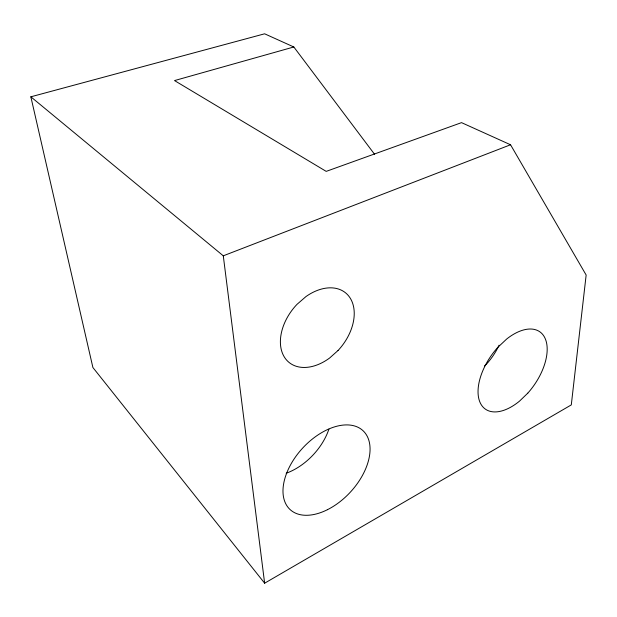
<?xml version="1.0" encoding="UTF-8"?>
<svg xmlns="http://www.w3.org/2000/svg" width="617" height="617" viewBox="0 0 617 617"><rect width="100%" height="100%" fill="white"/><g stroke="black" fill="none" stroke-linecap="round" stroke-linejoin="round"><path stroke-width="0.93" d="M484.553 365.935L486.558 364.045A45.157 26.562 -54.9 0 0 499.076 345.204M293.831 46.985L264.624 33.804L30.85 96.807L92.897 367.516L264.639 583.196L571.296 404.899L586.15 275.028L510.552 144.771L461.524 122.636L326.2 171.379L174.526 80.58L293.831 46.985L374.596 154.335M30.85 96.807L223.285 255.816L510.552 144.771M223.285 255.816L264.639 583.196M328.907 429.131A50.987 32.763 -46.7 0 1 286.172 473.262M527.797 393.145L519.529 401.119A47.293 26.037 -54.8 0 1 479.818 401.875A47.293 26.037 -54.8 0 1 497.834 347.348L506.719 338.988A47.293 26.037 -54.8 0 1 545.497 339.304A47.293 26.037 -54.8 0 1 527.797 393.145M338.031 350.51L329.694 357.96A44.817 30.665 -51 0 1 284.275 356.927A44.817 30.665 -51 0 1 296.978 304.374L305.939 296.592A44.817 30.665 -51 0 1 350.487 298.582A44.817 30.665 -51 0 1 338.031 350.51M327.465 509.681A53.702 32.462 -47.3 0 0 363.752 431.422A53.702 32.462 -47.3 0 0 288.355 469.198A53.702 32.462 -47.3 0 0 327.465 509.681"/></g></svg>
